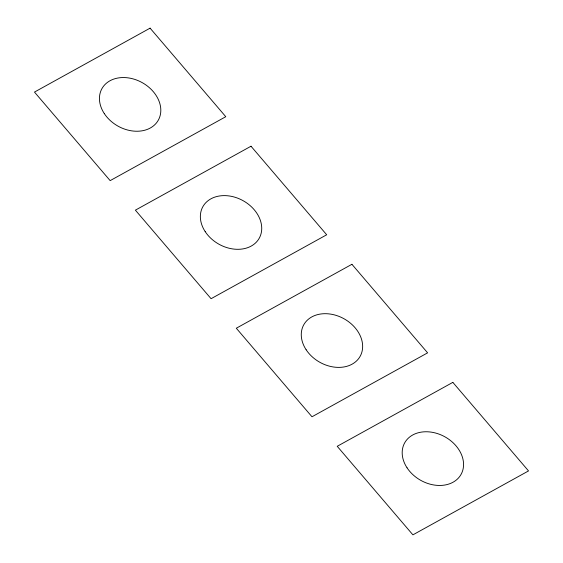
<?xml version="1.0" encoding="UTF-8"?>
<svg xmlns="http://www.w3.org/2000/svg" width="563" height="563" viewBox="0 0 563 563"><rect width="100%" height="100%" fill="white"/><g stroke="black" fill="none" stroke-linecap="round" stroke-linejoin="round"><path stroke-width="0.84" d="M150.089 28.15L34.47 92.079L110.158 180.632L225.777 116.703L150.089 28.15M251.007 146.225L135.387 210.154L211.076 298.707L326.695 234.778L251.007 146.225M351.924 264.293L236.305 328.222L311.993 416.775L427.613 352.846L351.924 264.293M452.842 382.368L337.223 446.297L412.911 534.85L528.53 470.921L452.842 382.368M306.131 349.736A32.302 24.892 29.3 0 0 359.236 357.786A32.302 24.892 29.3 0 0 330.502 314.091A32.302 24.892 29.3 0 0 306.131 349.736M407.049 467.804A32.302 24.892 29.3 0 0 460.154 475.855A32.302 24.892 29.3 0 0 431.42 432.159A32.302 24.892 29.3 0 0 407.049 467.804M104.303 113.592A32.302 24.892 29.3 0 0 157.401 121.643A32.302 24.892 29.3 0 0 128.674 77.947A32.302 24.892 29.3 0 0 104.303 113.592M205.221 231.66A32.302 24.892 29.3 0 0 258.318 239.711A32.302 24.892 29.3 0 0 229.584 196.015A32.302 24.892 29.3 0 0 205.221 231.66"/></g></svg>
